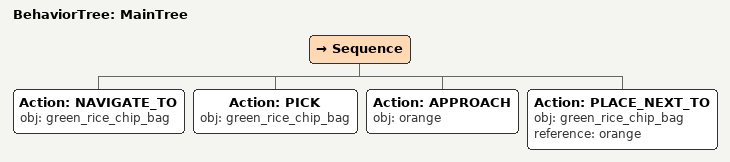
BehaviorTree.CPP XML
<root main_tree_to_execute="MainTree">
  <BehaviorTree ID="MainTree">
    <Sequence>
      <!-- Navigate to green_rice_chip_bag -->
      <Action ID="NAVIGATE_TO" obj="green_rice_chip_bag" />
      <!-- Pick green_rice_chip_bag -->
      <Action ID="PICK" obj="green_rice_chip_bag" />
      <!-- Approach orange -->
      <Action ID="APPROACH" obj="orange" />
      <!-- Place green_rice_chip_bag next to orange -->
      <Action ID="PLACE_NEXT_TO" obj="green_rice_chip_bag" reference="orange" />
    </Sequence>
  </BehaviorTree>
</root>
